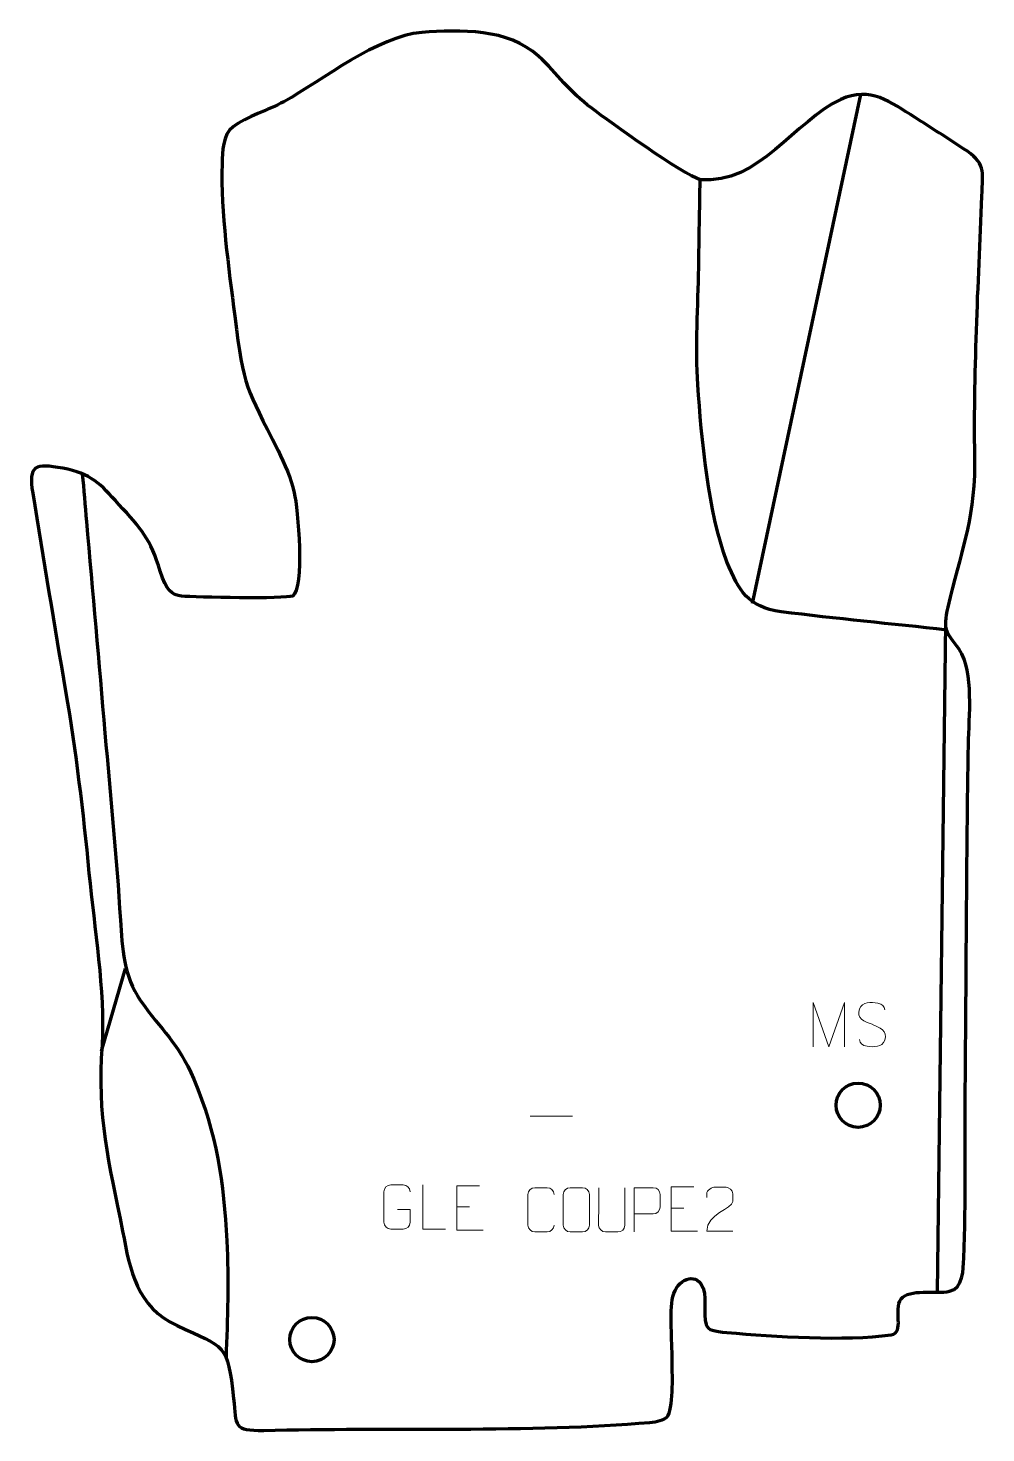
# Model space of a CAD drawing. Header units: millimetres. Extents: x 1105 to 1646, y -35 to 760.
import ezdxf

# ---------------------------------------------------------------- set-up
doc = ezdxf.new("R2010")
doc.units = ezdxf.units.MM
doc.header["$MEASUREMENT"] = 0
doc.layers.add('layer 2', color=7, linetype='Continuous')
doc.layers.add('layer 3', color=7, linetype='Continuous')

msp = doc.modelspace()

# ---------------------------------------------------------------- linework, layer by layer
at = {"layer": 'layer 2', "color": 142, "lineweight": 200}
for centre in [(1574.1395, 150.2898), (1265.2384, 17.7336)]:
    msp.add_ellipse(centre, major_axis=(0, 12.5), ratio=1, dxfattribs=at)
at = {"layer": 'layer 2', "color": 142, "lineweight": 158}
for points in [[(1514.4774, 433.9909), (1514.4774, 433.9909), (1575.7351, 721.9393), (1575.7351, 721.9393)], [(1618.9847, 44.536), (1618.9847, 44.536), (1623.6882, 423.2052), (1623.6882, 423.2052)], [(1146.2626, 180.9123), (1146.2626, 180.9123), (1159.8037, 227.6166), (1159.8037, 227.6166)]]:
    msp.add_open_spline(points, degree=3, dxfattribs=at)
for points, knots in [([(1624.2523, 419.0767), (1593.1517, 422.5468), (1561.6769, 425.5084), (1530.6702, 429.3787), (1530.6702, 429.3787), (1511.3607, 432.3936), (1507.091, 440.6934), (1499.9415, 457.7254), (1499.9415, 457.7254), (1489.256, 486.1376), (1485.6112, 527.1778), (1483.4933, 557.7289), (1483.4933, 557.7289), (1482.0324, 578.8024), (1483.6215, 602.6347), (1483.9718, 624.0334), (1483.9718, 624.0334), (1484.2432, 640.6142), (1484.5192, 657.195), (1484.7834, 673.7759)], [0, 0, 0, 0, 0.16666667, 0.16666667, 0.16666667, 0.16666667, 0.33333333, 0.33333333, 0.33333333, 0.33333333, 0.5, 0.5, 0.5, 0.5, 0.66666667, 0.66666667, 0.66666667, 0.66666667, 1, 1, 1, 1]), ([(1135.3557, 507.4748), (1136.1401, 498.4954), (1136.9246, 489.516), (1137.709, 480.5366), (1137.709, 480.5366), (1141.1954, 440.6281), (1144.6817, 400.7196), (1148.168, 360.8111), (1148.168, 360.8111), (1151.2401, 325.6453), (1154.8012, 290.2726), (1156.8779, 255.0491), (1156.8779, 255.0491), (1157.7931, 239.5253), (1158.9763, 222.8205), (1168.1655, 209.7054), (1168.1655, 209.7054), (1180.5519, 192.0271), (1189.1088, 186.5632), (1198.4306, 165.0344), (1198.4306, 165.0344), (1211.2064, 134.8239), (1215.4317, 106.1435), (1217.0849, 73.568), (1217.0849, 73.568), (1218.2, 51.5955), (1217.4078, 29.4913), (1216.6728, 7.516)], [0, 0, 0, 0, 0.125, 0.125, 0.125, 0.125, 0.25, 0.25, 0.25, 0.25, 0.375, 0.375, 0.375, 0.375, 0.5, 0.5, 0.5, 0.5, 0.625, 0.625, 0.625, 0.625, 0.75, 0.75, 0.75, 0.75, 1, 1, 1, 1])]:
    msp.add_open_spline(points, degree=3, knots=knots, dxfattribs=at)
at = {"layer": 'layer 2', "color": 250, "lineweight": 9}
for points, knots in [([(1548.6752, 183.405), (1548.6752, 183.405), (1548.6752, 208.3629), (1548.6752, 208.3629), (1548.6752, 208.3629), (1548.6752, 208.3629), (1557.6003, 183.405), (1557.6003, 183.405), (1557.6003, 183.405), (1557.6003, 183.405), (1566.3602, 208.3624), (1566.3602, 208.3624), (1566.3602, 208.3624), (1566.3602, 208.3624), (1566.3602, 183.405), (1566.3602, 183.405)], [0, 0, 0, 0, 0.2, 0.2, 0.2, 0.2, 0.4, 0.4, 0.4, 0.4, 0.6, 0.6, 0.6, 0.6, 1, 1, 1, 1]), ([(1582.0674, 196.0549), (1577.8191, 197.5253), (1572.911, 199.3211), (1574.9161, 204.8414), (1574.9161, 204.8414), (1576.4196, 208.9813), (1581.6332, 208.5928), (1585.2368, 207.9917), (1585.2368, 207.9917), (1588.0974, 207.5145), (1588.9621, 206.3013), (1589.2727, 204.2172)], [0, 0, 0, 0, 0.25, 0.25, 0.25, 0.25, 0.5, 0.5, 0.5, 0.5, 1, 1, 1, 1]), ([(1582.0674, 196.0548), (1586.086, 194.4081), (1591.1155, 192.5198), (1589.2815, 187.1595), (1589.2815, 187.1595), (1587.8217, 182.8931), (1582.9109, 183.1498), (1579.1848, 183.7045), (1579.1848, 183.7045), (1576.4348, 184.1143), (1575.2139, 185.3278), (1574.8359, 187.44)], [0, 0, 0, 0, 0.25, 0.25, 0.25, 0.25, 0.5, 0.5, 0.5, 0.5, 1, 1, 1, 1]), ([(1313.6254, 91.2678), (1313.6254, 91.2678), (1320.7935, 91.2678), (1320.7935, 91.2678), (1320.7935, 91.2678), (1320.7935, 91.2678), (1320.7935, 84.0997), (1320.7935, 84.0997), (1320.7935, 84.0997), (1320.6538, 81.7763), (1318.9766, 80.2967), (1316.8288, 80.2859), (1316.8288, 80.2859), (1314.497, 80.2863), (1312.165, 80.2863), (1309.8335, 80.2859), (1309.8335, 80.2859), (1307.9086, 80.1805), (1305.9364, 82.065), (1305.9476, 84.0823), (1305.9476, 84.0823), (1305.948, 89.8524), (1305.948, 95.6221), (1305.9476, 101.3914), (1305.9476, 101.3914), (1305.9518, 103.5295), (1307.6986, 105.2487), (1309.8509, 105.2353), (1309.8509, 105.2353), (1312.1766, 105.2353), (1314.5027, 105.2353), (1316.8288, 105.2353), (1316.8288, 105.2353), (1318.7755, 105.2707), (1320.7669, 103.7792), (1320.7935, 101.3415)], [0, 0, 0, 0, 0.1, 0.1, 0.1, 0.1, 0.2, 0.2, 0.2, 0.2, 0.3, 0.3, 0.3, 0.3, 0.4, 0.4, 0.4, 0.4, 0.5, 0.5, 0.5, 0.5, 0.6, 0.6, 0.6, 0.6, 0.7, 0.7, 0.7, 0.7, 0.8, 0.8, 0.8, 0.8, 1, 1, 1, 1]), ([(1340.845, 80.282), (1340.845, 80.282), (1327.8959, 80.282), (1327.8959, 80.282), (1327.8959, 80.282), (1327.8959, 80.282), (1327.8959, 105.2356), (1327.8959, 105.2356)], [0, 0, 0, 0, 0.33333333, 0.33333333, 0.33333333, 0.33333333, 1, 1, 1, 1]), ([(1360.0763, 104.6385), (1360.0763, 104.6385), (1347.2024, 104.6385), (1347.2024, 104.6385), (1347.2024, 104.6385), (1347.2024, 104.6385), (1347.2024, 79.6849), (1347.2024, 79.6849), (1347.2024, 79.6849), (1347.2024, 79.6849), (1362.0682, 79.6849), (1362.0682, 79.6849)], [0, 0, 0, 0, 0.25, 0.25, 0.25, 0.25, 0.5, 0.5, 0.5, 0.5, 1, 1, 1, 1]), ([(1402.2232, 82.5122), (1402.0834, 80.1888), (1400.4062, 78.7092), (1398.2585, 78.6984), (1398.2585, 78.6984), (1395.9266, 78.6988), (1393.5947, 78.6988), (1391.2632, 78.6984), (1391.2632, 78.6984), (1389.3382, 78.593), (1387.3661, 80.4775), (1387.3773, 82.4948), (1387.3773, 82.4948), (1387.3777, 88.2649), (1387.3777, 94.0346), (1387.3773, 99.8039), (1387.3773, 99.8039), (1387.3815, 101.942), (1389.1282, 103.6612), (1391.2806, 103.6477), (1391.2806, 103.6477), (1393.6063, 103.6477), (1395.9324, 103.6477), (1398.2585, 103.6477), (1398.2585, 103.6477), (1400.2051, 103.6832), (1402.1965, 102.1917), (1402.2232, 99.7541)], [0, 0, 0, 0, 0.125, 0.125, 0.125, 0.125, 0.25, 0.25, 0.25, 0.25, 0.375, 0.375, 0.375, 0.375, 0.5, 0.5, 0.5, 0.5, 0.625, 0.625, 0.625, 0.625, 0.75, 0.75, 0.75, 0.75, 1, 1, 1, 1]), ([(1411.2806, 103.6477), (1413.6063, 103.6477), (1415.9324, 103.6477), (1418.2585, 103.6477), (1418.2585, 103.6477), (1420.2051, 103.6833), (1422.1965, 102.1917), (1422.2232, 99.7541), (1422.2232, 99.7541), (1422.2228, 94.0072), (1422.2228, 88.2599), (1422.2232, 82.5122), (1422.2232, 82.5122), (1422.0834, 80.1888), (1420.4062, 78.7092), (1418.2585, 78.6984), (1418.2585, 78.6984), (1415.9266, 78.6988), (1413.5947, 78.6988), (1411.2632, 78.6984), (1411.2632, 78.6984), (1409.3382, 78.593), (1407.3661, 80.4775), (1407.3773, 82.4948), (1407.3773, 82.4948), (1407.3776, 88.2649), (1407.3776, 94.0346), (1407.3773, 99.8039), (1407.3773, 99.8039), (1407.3815, 101.942), (1409.1282, 103.6612), (1411.2806, 103.6477)], [0, 0, 0, 0, 0.11111111, 0.11111111, 0.11111111, 0.11111111, 0.22222222, 0.22222222, 0.22222222, 0.22222222, 0.33333333, 0.33333333, 0.33333333, 0.33333333, 0.44444444, 0.44444444, 0.44444444, 0.44444444, 0.55555556, 0.55555556, 0.55555556, 0.55555556, 0.66666667, 0.66666667, 0.66666667, 0.66666667, 0.77777778, 0.77777778, 0.77777778, 0.77777778, 1, 1, 1, 1]), ([(1442.1274, 103.6522), (1442.127, 98.1127), (1442.2228, 87.9109), (1442.2232, 82.3705), (1442.2232, 82.3705), (1442.0834, 80.131), (1440.4062, 78.7048), (1438.2585, 78.6943), (1438.2585, 78.6943), (1435.9266, 78.6947), (1433.5947, 78.6947), (1431.2632, 78.6943), (1431.2632, 78.6943), (1429.3382, 78.5928), (1427.3661, 80.4093), (1427.3773, 82.3538), (1427.3773, 82.3538), (1427.3776, 87.9157), (1427.473, 98.0911), (1427.4726, 103.6522)], [0, 0, 0, 0, 0.16666667, 0.16666667, 0.16666667, 0.16666667, 0.33333333, 0.33333333, 0.33333333, 0.33333333, 0.5, 0.5, 0.5, 0.5, 0.66666667, 0.66666667, 0.66666667, 0.66666667, 1, 1, 1, 1]), ([(1447.4681, 78.6944), (1447.4681, 78.6944), (1447.4681, 103.648), (1447.4681, 103.648), (1447.4681, 103.648), (1451.0631, 103.648), (1454.6584, 103.648), (1458.2538, 103.648), (1458.2538, 103.648), (1460.579, 103.6101), (1462.1364, 102.12), (1462.1322, 99.7539), (1462.1322, 99.7539), (1462.1318, 97.7182), (1462.1318, 94.6589), (1462.1322, 92.6229), (1462.1322, 92.6229), (1462.1257, 90.7475), (1460.3135, 88.8056), (1458.3039, 88.7865), (1458.3039, 88.7865), (1458.3039, 88.7865), (1447.4681, 88.7865), (1447.4681, 88.7865)], [0, 0, 0, 0, 0.14285714, 0.14285714, 0.14285714, 0.14285714, 0.28571429, 0.28571429, 0.28571429, 0.28571429, 0.42857143, 0.42857143, 0.42857143, 0.42857143, 0.57142857, 0.57142857, 0.57142857, 0.57142857, 0.71428571, 0.71428571, 0.71428571, 0.71428571, 1, 1, 1, 1]), ([(1481.238, 104.0509), (1481.238, 104.0509), (1468.3641, 104.0509), (1468.3641, 104.0509), (1468.3641, 104.0509), (1468.3641, 104.0509), (1468.3641, 79.0973), (1468.3641, 79.0973), (1468.3641, 79.0973), (1468.3641, 79.0973), (1483.2299, 79.0973), (1483.2299, 79.0973)], [0, 0, 0, 0, 0.25, 0.25, 0.25, 0.25, 0.5, 0.5, 0.5, 0.5, 1, 1, 1, 1]), ([(1503.2374, 79.0111), (1498.323, 79.0114), (1493.4086, 79.0114), (1488.4945, 79.0111), (1488.4945, 79.0111), (1488.4945, 88.9434), (1503.1455, 91.5846), (1503.2374, 95.8949), (1503.2374, 95.8949), (1503.2371, 97.319), (1503.2371, 98.7427), (1503.2374, 100.166), (1503.2374, 100.166), (1503.2205, 102.2431), (1501.0977, 103.9679), (1499.4267, 103.9852), (1499.4267, 103.9852), (1497.3535, 103.9848), (1495.2806, 103.9848), (1493.2082, 103.9852), (1493.2082, 103.9852), (1491.3861, 104.0017), (1488.5614, 102.2096), (1488.4945, 100.116), (1488.4945, 100.116), (1488.4945, 100.116), (1488.4945, 98.0612), (1488.4945, 98.0612)], [0, 0, 0, 0, 0.125, 0.125, 0.125, 0.125, 0.25, 0.25, 0.25, 0.25, 0.375, 0.375, 0.375, 0.375, 0.5, 0.5, 0.5, 0.5, 0.625, 0.625, 0.625, 0.625, 0.75, 0.75, 0.75, 0.75, 1, 1, 1, 1])]:
    msp.add_open_spline(points, degree=3, knots=knots, dxfattribs=at)
for points in [[(1388.5738, 144.1962), (1388.5738, 144.1962), (1412.5518, 144.1962), (1412.5518, 144.1962)], [(1347.2024, 92.7588), (1347.2024, 92.7588), (1354.3705, 92.7588), (1354.3705, 92.7588)], [(1468.3641, 92.1712), (1468.3641, 92.1712), (1475.5322, 92.1712), (1475.5322, 92.1712)]]:
    msp.add_open_spline(points, degree=3, dxfattribs=at)
at = {"layer": 'layer 3', "color": 242, "lineweight": 158}
msp.add_open_spline([(1156.0508, 490.1663), (1168.6609, 476.2533), (1173.8429, 470.7033), (1179.4459, 452.3388), (1179.4459, 452.3388), (1182.7802, 441.4103), (1185.9664, 438.7114), (1191.4337, 438.2257), (1191.4337, 438.2257), (1199.004, 437.6241), (1250.6607, 436.4945), (1254.1593, 438.3096), (1254.1593, 438.3096), (1261.3973, 442.0646), (1257.1347, 488.23), (1255.2515, 496.6739), (1255.2515, 496.6739), (1253.3516, 505.1924), (1249.8898, 512.7346), (1246.0614, 520.5268), (1246.0614, 520.5268), (1228.007, 556.7381), (1226.8154, 554.9576), (1221.6024, 596.5823), (1221.6024, 596.5823), (1218.0833, 624.6813), (1213.6315, 654.5477), (1214.4148, 682.8402), (1214.4148, 682.8402), (1214.642, 689.9562), (1214.5814, 698.9106), (1220.6599, 703.7531), (1220.6599, 703.7531), (1228.3778, 709.4693), (1240.3909, 713.0224), (1249.3556, 717.8913), (1249.3556, 717.8913), (1271.427, 730.3778), (1302.3649, 754.7862), (1327.3054, 757.1187), (1327.3054, 757.1187), (1349.1867, 758.5496), (1376.1383, 759.5273), (1393.3633, 743.6064), (1393.3633, 743.6064), (1404.4717, 733.3389), (1410.6177, 723.8113), (1423.49, 714.1513), (1423.49, 714.1513), (1433.778, 706.5493), (1475.3201, 676.4924), (1484.7834, 673.7759), (1484.7834, 673.7759), (1517.9556, 670.8252), (1538.4424, 707.0834), (1564.2906, 719.177), (1564.2906, 719.177), (1581.2813, 726.5455), (1592.1287, 717.9165), (1606.3667, 708.9193), (1606.3667, 708.9193), (1615.4581, 703.1744), (1624.7413, 697.1964), (1633.7579, 691.3295), (1633.7579, 691.3295), (1646.4135, 683.0948), (1644.7123, 679.1757), (1644.1441, 664.5008), (1644.1441, 664.5008), (1642.0932, 613.5925), (1639.2903, 563.5871), (1640.1963, 512.5568), (1640.1963, 512.5568), (1639.9279, 478.9377), (1632.0227, 463.0329), (1625.0176, 431.9841), (1625.0176, 431.9841), (1622.0498, 418.8302), (1623.9921, 418.1371), (1631.3851, 408.1804), (1631.3851, 408.1804), (1639.8127, 394.7917), (1636.8021, 370.0849), (1636.5314, 354.2724), (1636.5314, 354.2724), (1635.4237, 289.5741), (1635.3647, 224.8483), (1634.7242, 160.1427), (1634.7242, 160.1427), (1634.4548, 128.1958), (1635.28, 95.7622), (1633.8898, 63.8921), (1633.8898, 63.8921), (1633.599, 57.2245), (1633.6651, 46.7633), (1625.7876, 45.061), (1625.7876, 45.061), (1618.196, 43.4204), (1602.8314, 46.7296), (1598.4103, 40.7164), (1598.4103, 40.7164), (1593.9738, 34.682), (1600.6525, 21.6028), (1592.7496, 20.4762), (1592.7496, 20.4762), (1566.5447, 16.7404), (1526.7907, 19.4155), (1499.9261, 21.7471), (1499.9261, 21.7471), (1492.5367, 22.5037), (1489.4779, 22.8545), (1488.2075, 26.2255), (1488.2075, 26.2255), (1485.9147, 32.3089), (1489.594, 43.3035), (1485.2122, 49.3233), (1485.2122, 49.3233), (1480.3577, 55.9927), (1470.477, 50.606), (1468.9274, 40.2627), (1468.9274, 40.2627), (1467.6545, 30.0063), (1469.0777, 15.1199), (1468.9961, 4.094), (1468.9961, 4.094), (1469.0177, -2.0806), (1469.8936, -21.9545), (1465.9498, -26.0514), (1465.9498, -26.0514), (1464.2266, -27.8416), (1460.5209, -28.6858), (1456.3082, -29.065), (1456.3082, -29.065), (1389.9968, -35.0329), (1306.63, -31.7179), (1237.937, -33.6529), (1237.937, -33.6529), (1220.6201, -33.7457), (1222.5052, -31.2914), (1220.9054, -15.5796), (1220.9054, -15.5796), (1217.4833, 15.9188), (1216.144, 13.0963), (1188.9482, 25.6671), (1188.9482, 25.6671), (1166.139, 36.2103), (1162.4541, 56.6905), (1158.126, 79.0221), (1158.126, 79.0221), (1150.3873, 118.5119), (1143.4776, 143.2628), (1146.5054, 184.5322), (1146.5054, 184.5322), (1148.2229, 215.1957), (1142.1466, 250.5947), (1139.133, 281.5497), (1139.133, 281.5497), (1135.7085, 316.8341), (1131.8766, 349.4538), (1125.8976, 384.4553), (1125.8976, 384.4553), (1119.5406, 421.6691), (1113.3861, 459.1529), (1107.3052, 496.4205), (1107.3052, 496.4205), (1104.6935, 512.4269), (1108.5455, 513.3342), (1124.2658, 510.5837), (1124.2658, 510.5837), (1140.2644, 507.7844), (1145.5611, 501.6144), (1156.0508, 490.1663)], degree=3, knots=[0, 0, 0, 0, 0.02272727, 0.02272727, 0.02272727, 0.02272727, 0.04545455, 0.04545455, 0.04545455, 0.04545455, 0.06818182, 0.06818182, 0.06818182, 0.06818182, 0.09090909, 0.09090909, 0.09090909, 0.09090909, 0.11363636, 0.11363636, 0.11363636, 0.11363636, 0.13636364, 0.13636364, 0.13636364, 0.13636364, 0.15909091, 0.15909091, 0.15909091, 0.15909091, 0.18181818, 0.18181818, 0.18181818, 0.18181818, 0.20454545, 0.20454545, 0.20454545, 0.20454545, 0.22727273, 0.22727273, 0.22727273, 0.22727273, 0.25, 0.25, 0.25, 0.25, 0.27272727, 0.27272727, 0.27272727, 0.27272727, 0.29545455, 0.29545455, 0.29545455, 0.29545455, 0.31818182, 0.31818182, 0.31818182, 0.31818182, 0.34090909, 0.34090909, 0.34090909, 0.34090909, 0.36363636, 0.36363636, 0.36363636, 0.36363636, 0.38636364, 0.38636364, 0.38636364, 0.38636364, 0.40909091, 0.40909091, 0.40909091, 0.40909091, 0.43181818, 0.43181818, 0.43181818, 0.43181818, 0.45454545, 0.45454545, 0.45454545, 0.45454545, 0.47727273, 0.47727273, 0.47727273, 0.47727273, 0.5, 0.5, 0.5, 0.5, 0.52272727, 0.52272727, 0.52272727, 0.52272727, 0.54545455, 0.54545455, 0.54545455, 0.54545455, 0.56818182, 0.56818182, 0.56818182, 0.56818182, 0.59090909, 0.59090909, 0.59090909, 0.59090909, 0.61363636, 0.61363636, 0.61363636, 0.61363636, 0.63636364, 0.63636364, 0.63636364, 0.63636364, 0.65909091, 0.65909091, 0.65909091, 0.65909091, 0.68181818, 0.68181818, 0.68181818, 0.68181818, 0.70454545, 0.70454545, 0.70454545, 0.70454545, 0.72727273, 0.72727273, 0.72727273, 0.72727273, 0.75, 0.75, 0.75, 0.75, 0.77272727, 0.77272727, 0.77272727, 0.77272727, 0.79545455, 0.79545455, 0.79545455, 0.79545455, 0.81818182, 0.81818182, 0.81818182, 0.81818182, 0.84090909, 0.84090909, 0.84090909, 0.84090909, 0.86363636, 0.86363636, 0.86363636, 0.86363636, 0.88636364, 0.88636364, 0.88636364, 0.88636364, 0.90909091, 0.90909091, 0.90909091, 0.90909091, 0.93181818, 0.93181818, 0.93181818, 0.93181818, 0.95454545, 0.95454545, 0.95454545, 0.95454545, 1, 1, 1, 1], dxfattribs=at)

doc.saveas('drawing.dxf')
